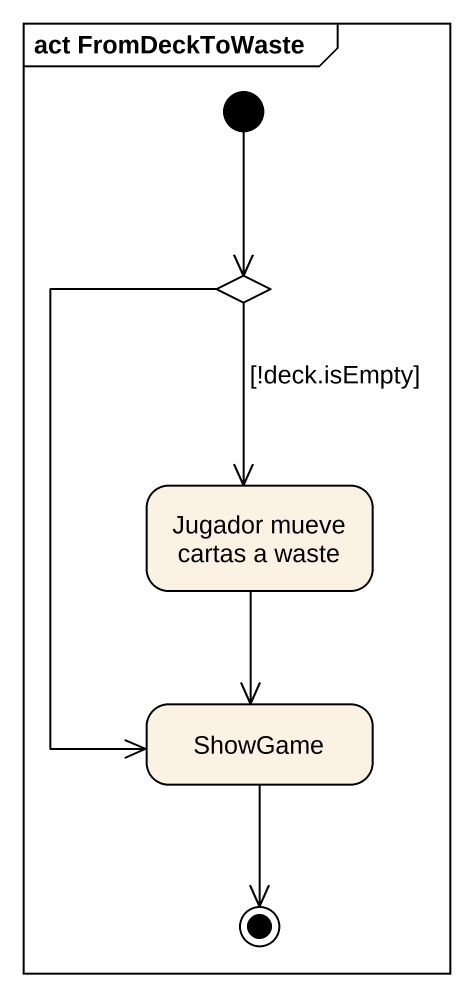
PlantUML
@startuml
mainframe act FromDeckToWaste
hide empty description
state choice1 <<choice>>
state "Jugador mueve cartas a waste" as Jugador_mueve_cartas_a_waste
state ShowGame
[*] --> choice1
choice1 --> Jugador_mueve_cartas_a_waste : [!deck.isEmpty]
choice1 --> ShowGame
Jugador_mueve_cartas_a_waste --> ShowGame
ShowGame --> [*]
@enduml
